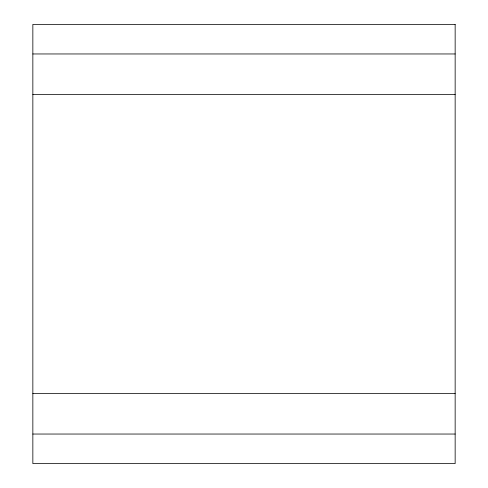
<?xml version="1.0" encoding="UTF-8"?>
<svg xmlns="http://www.w3.org/2000/svg" width="488" height="488" viewBox="0 0 488 488"><rect width="100%" height="100%" fill="white"/><g stroke="black" fill="none" stroke-linecap="round" stroke-linejoin="round"><path stroke-width="0.73" d="M32.849 53.961L455.151 53.961M32.849 94.501L455.151 94.501M32.849 393.499L455.151 393.499M32.849 434.039L455.151 434.039M455.151 24.4L32.849 24.4L32.849 463.6L455.151 463.6L455.151 24.4"/></g></svg>
